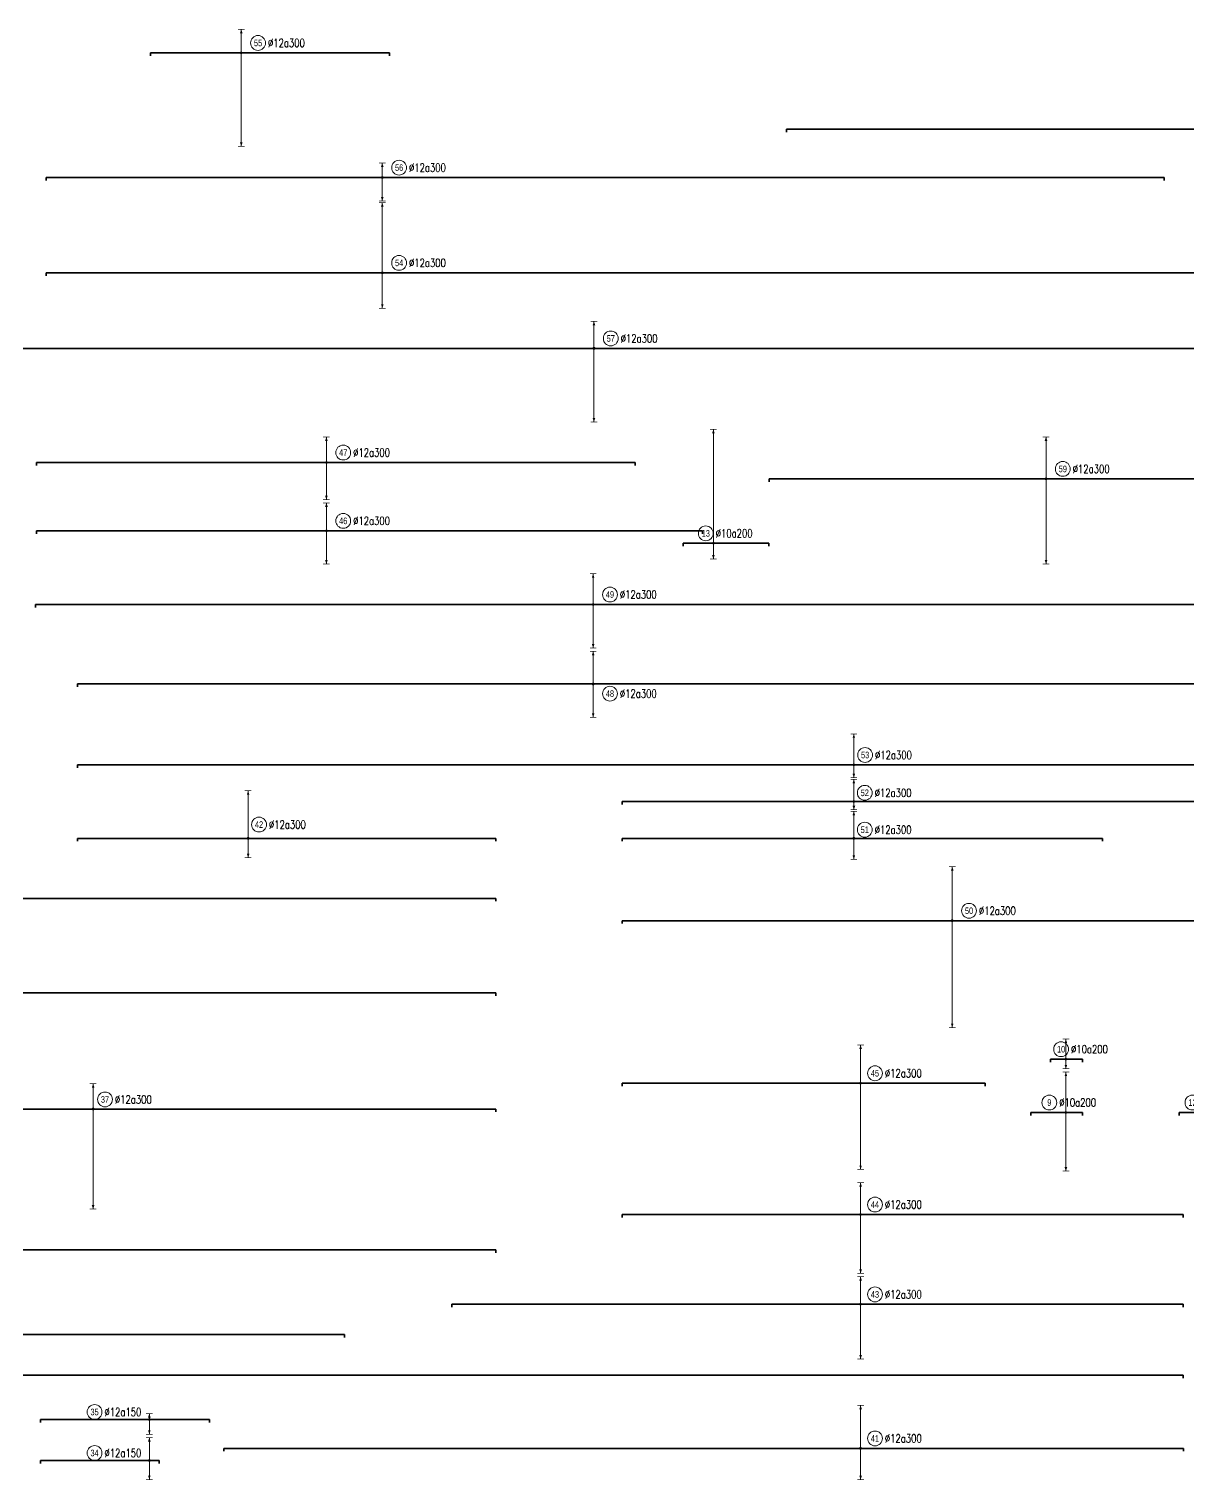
# Model space of a CAD drawing. Header units: millimetres. Extents: x -247377 to 927516, y -864259 to 155594.
# Drawn here: x 89904 to 160122, y 980 to 88920 of the extents above; entities that cross this region are included whole.
import ezdxf
from ezdxf.enums import TextEntityAlignment as Align

# ---------------------------------------------------------------- set-up
doc = ezdxf.new("R2010")
doc.units = ezdxf.units.MM
doc.header["$MEASUREMENT"] = 0
for name, color, linetype, lineweight in [('NDC_S_DIM', 1, 'Continuous', 15), ('NDC_S_REBAR', 4, 'Continuous', 35), ('NDC_S_VN TEXT', 7, 'Continuous', 20)]:
    doc.layers.add(name, color=color, linetype=linetype, lineweight=lineweight)
doc.styles.add('ARIAL', font='arial.ttf', dxfattribs={"width": 0.8})
doc.styles.add('NDC_EN TXT', font='romans.shx', dxfattribs={"width": 0.8})

# ---------------------------------------------------------------- blocks, each defined once
blk = doc.blocks.new('*U11')
h = blk.add_hatch(color=6)
edge = h.paths.add_edge_path()
edge.add_arc((-2.99, 0), 0.3, 0, 360)
at = {"layer": 'NDC_S_DIM', "color": 8}
for q in [(-2.99, 7.12), (-2.99, -28.36)]:
    blk.add_line((-2.99, 0), q, dxfattribs=at)
for points in [[(-3.99, 7.12, 0.2, 0.2, 0), (-1.99, 7.12, 0, 0, 0)], [(-3.99, -28.36, 0.2, 0.2, 0), (-1.99, -28.36, 0, 0, 0)]]:
    blk.add_lwpolyline(points, format="xyseb", dxfattribs=at)
at = {"layer": 'NDC_S_DIM'}
blk.add_circle((2.1, 3), 2.25, dxfattribs=at)
at = {"layer": 'NDC_S_DIM', "color": 6}
blk.add_circle((-2.99, 0), 0.3, dxfattribs=at)
at = {"layer": 'NDC_S_DIM', "color": 8}
for points in [[(-3.39, 5.92), (-2.99, 7.12), (-2.59, 5.92)], [(-3.39, -27.16), (-2.99, -28.36), (-2.59, -27.16)]]:
    blk.add_solid(points, dxfattribs=at)
at = {"layer": 'NDC_S_REBAR'}
for p, q in [((0, 0), (-30.46, 0)), ((-30.46, 0), (-30.46, -0.9)), ((0, 0), (41.89, 0)), ((41.89, 0), (41.89, -0.9)), ((-30.46, -0.9), (-30.46, -0.9)), ((41.89, -0.9), (41.89, -0.9))]:
    blk.add_line(p, q, dxfattribs=at)
at = {"layer": 'NDC_S_VN TEXT', "style": 'ARIAL', "width": 0.8}
blk.add_attdef('KHT', text='', height=2, dxfattribs=at).set_placement((2.1, 3), align=Align.MIDDLE_CENTER)
at = {"layer": 'NDC_S_VN TEXT', "color": 3, "style": 'NDC_EN TXT', "width": 0.75}
blk.add_attdef('DKT', (5.1, 1.75), '', height=2.5, dxfattribs=at)
blk = doc.blocks.new('*U12')
h = blk.add_hatch(color=6)
edge = h.paths.add_edge_path()
edge.add_arc((-2.99, 0), 0.3, 0, 360)
at = {"layer": 'NDC_S_DIM', "color": 8}
for q in [(-2.99, 30.3), (-2.99, -6.2)]:
    blk.add_line((-2.99, 0), q, dxfattribs=at)
for points in [[(-3.99, 30.3, 0.2, 0.2, 0), (-1.99, 30.3, 0, 0, 0)], [(-3.99, -6.2, 0.2, 0.2, 0), (-1.99, -6.2, 0, 0, 0)]]:
    blk.add_lwpolyline(points, format="xyseb", dxfattribs=at)
at = {"layer": 'NDC_S_DIM'}
blk.add_circle((2.1, 3), 2.25, dxfattribs=at)
at = {"layer": 'NDC_S_DIM', "color": 6}
blk.add_circle((-2.99, 0), 0.3, dxfattribs=at)
at = {"layer": 'NDC_S_DIM', "color": 8}
for points in [[(-3.39, 29.1), (-2.99, 30.3), (-2.59, 29.1)], [(-3.39, -5), (-2.99, -6.2), (-2.59, -5)]]:
    blk.add_solid(points, dxfattribs=at)
at = {"layer": 'NDC_S_REBAR'}
for p, q in [((0, 0), (-210.37, 0)), ((-210.37, 0), (-210.37, -0.9)), ((0, 0), (47.29, 0)), ((47.29, 0), (47.29, -0.9)), ((-210.37, -0.9), (-210.37, -0.9)), ((47.29, -0.9), (47.29, -0.9))]:
    blk.add_line(p, q, dxfattribs=at)
at = {"layer": 'NDC_S_VN TEXT', "style": 'ARIAL', "width": 0.8}
blk.add_attdef('KHT', text='', height=2, dxfattribs=at).set_placement((2.1, 3), align=Align.MIDDLE_CENTER)
at = {"layer": 'NDC_S_VN TEXT', "color": 3, "style": 'NDC_EN TXT', "width": 0.75}
blk.add_attdef('DKT', (5.1, 1.75), '', height=2.5, dxfattribs=at)
blk = doc.blocks.new('*U13')
h = blk.add_hatch(color=6)
edge = h.paths.add_edge_path()
edge.add_arc((-2.99, 0), 0.3, 0, 360)
at = {"layer": 'NDC_S_DIM', "color": 8}
for q in [(-2.99, 4.41), (-2.99, -7.09)]:
    blk.add_line((-2.99, 0), q, dxfattribs=at)
for points in [[(-3.99, 4.41, 0.2, 0.2, 0), (-1.99, 4.41, 0, 0, 0)], [(-3.99, -7.09, 0.2, 0.2, 0), (-1.99, -7.09, 0, 0, 0)]]:
    blk.add_lwpolyline(points, format="xyseb", dxfattribs=at)
at = {"layer": 'NDC_S_DIM'}
blk.add_circle((2.1, 3), 2.25, dxfattribs=at)
at = {"layer": 'NDC_S_DIM', "color": 6}
blk.add_circle((-2.99, 0), 0.3, dxfattribs=at)
at = {"layer": 'NDC_S_DIM', "color": 8}
for points in [[(-3.39, 3.21), (-2.99, 4.41), (-2.59, 3.21)], [(-3.39, -5.89), (-2.99, -7.09), (-2.59, -5.89)]]:
    blk.add_solid(points, dxfattribs=at)
at = {"layer": 'NDC_S_REBAR'}
for p, q in [((0, 0), (-104.79, 0)), ((-104.79, 0), (-104.79, -0.9)), ((0, 0), (233.91, 0)), ((233.91, 0), (233.91, -0.9)), ((-104.79, -0.9), (-104.79, -0.9)), ((233.91, -0.9), (233.91, -0.9))]:
    blk.add_line(p, q, dxfattribs=at)
at = {"layer": 'NDC_S_VN TEXT', "style": 'ARIAL', "width": 0.8}
blk.add_attdef('KHT', text='', height=2, dxfattribs=at).set_placement((2.1, 3), align=Align.MIDDLE_CENTER)
at = {"layer": 'NDC_S_VN TEXT', "color": 3, "style": 'NDC_EN TXT', "width": 0.75}
blk.add_attdef('DKT', (5.1, 1.75), '', height=2.5, dxfattribs=at)
blk = doc.blocks.new('*U15')
h = blk.add_hatch(color=6)
edge = h.paths.add_edge_path()
edge.add_arc((-2.99, 0), 0.3, 0, 360)
at = {"layer": 'NDC_S_DIM', "color": 8}
for q in [(-2.99, 21.26), (-2.99, -10.74)]:
    blk.add_line((-2.99, 0), q, dxfattribs=at)
for points in [[(-3.99, 21.26, 0.2, 0.2, 0), (-1.99, 21.26, 0, 0, 0)], [(-3.99, -10.74, 0.2, 0.2, 0), (-1.99, -10.74, 0, 0, 0)]]:
    blk.add_lwpolyline(points, format="xyseb", dxfattribs=at)
at = {"layer": 'NDC_S_DIM'}
blk.add_circle((2.1, 3), 2.25, dxfattribs=at)
at = {"layer": 'NDC_S_DIM', "color": 6}
blk.add_circle((-2.99, 0), 0.3, dxfattribs=at)
at = {"layer": 'NDC_S_DIM', "color": 8}
for points in [[(-3.39, 20.06), (-2.99, 21.26), (-2.59, 20.06)], [(-3.39, -9.54), (-2.99, -10.74), (-2.59, -9.54)]]:
    blk.add_solid(points, dxfattribs=at)
at = {"layer": 'NDC_S_REBAR'}
for p, q in [((0, 0), (-104.79, 0)), ((-104.79, 0), (-104.79, -0.9)), ((0, 0), (420.73, 0)), ((-104.79, -0.9), (-104.79, -0.9))]:
    blk.add_line(p, q, dxfattribs=at)
at = {"layer": 'NDC_S_VN TEXT', "style": 'ARIAL', "width": 0.8}
blk.add_attdef('KHT', text='', height=2, dxfattribs=at).set_placement((2.1, 3), align=Align.MIDDLE_CENTER)
at = {"layer": 'NDC_S_VN TEXT', "color": 3, "style": 'NDC_EN TXT', "width": 0.75}
blk.add_attdef('DKT', (5.1, 1.75), '', height=2.5, dxfattribs=at)
blk = doc.blocks.new('*U16')
h = blk.add_hatch(color=6)
edge = h.paths.add_edge_path()
edge.add_arc((-2.99, 0), 0.3, 0, 360)
at = {"layer": 'NDC_S_DIM', "color": 8}
for q in [(-2.99, 8.18), (-2.99, -22.32)]:
    blk.add_line((-2.99, 0), q, dxfattribs=at)
for points in [[(-3.99, 8.18, 0.2, 0.2, 0), (-1.99, 8.18, 0, 0, 0)], [(-3.99, -22.32, 0.2, 0.2, 0), (-1.99, -22.32, 0, 0, 0)]]:
    blk.add_lwpolyline(points, format="xyseb", dxfattribs=at)
at = {"layer": 'NDC_S_DIM'}
blk.add_circle((2.1, 3), 2.25, dxfattribs=at)
at = {"layer": 'NDC_S_DIM', "color": 6}
blk.add_circle((-2.99, 0), 0.3, dxfattribs=at)
at = {"layer": 'NDC_S_DIM', "color": 8}
for points in [[(-3.39, 6.98), (-2.99, 8.18), (-2.59, 6.98)], [(-3.39, -21.12), (-2.99, -22.32), (-2.59, -21.12)]]:
    blk.add_solid(points, dxfattribs=at)
at = {"layer": 'NDC_S_REBAR'}
for q in [(-191.98, 0), (379.63, 0)]:
    blk.add_line((0, 0), q, dxfattribs=at)
at = {"layer": 'NDC_S_VN TEXT', "style": 'ARIAL', "width": 0.8}
blk.add_attdef('KHT', text='', height=2, dxfattribs=at).set_placement((2.1, 3), align=Align.MIDDLE_CENTER)
at = {"layer": 'NDC_S_VN TEXT', "color": 3, "style": 'NDC_EN TXT', "width": 0.75}
blk.add_attdef('DKT', (5.1, 1.75), '', height=2.5, dxfattribs=at)
blk = doc.blocks.new('*U18')
h = blk.add_hatch(color=6)
edge = h.paths.add_edge_path()
edge.add_arc((-2.99, 0), 0.3, 0, 360)
at = {"layer": 'NDC_S_DIM', "color": 8}
for q in [(-2.99, 9.27), (-2.99, -13.23)]:
    blk.add_line((-2.99, 0), q, dxfattribs=at)
for points in [[(-3.99, 9.27, 0.2, 0.2, 0), (-1.99, 9.27, 0, 0, 0)], [(-3.99, -13.23, 0.2, 0.2, 0), (-1.99, -13.23, 0, 0, 0)]]:
    blk.add_lwpolyline(points, format="xyseb", dxfattribs=at)
at = {"layer": 'NDC_S_DIM'}
blk.add_circle((2.1, 3), 2.25, dxfattribs=at)
at = {"layer": 'NDC_S_DIM', "color": 6}
blk.add_circle((-2.99, 0), 0.3, dxfattribs=at)
at = {"layer": 'NDC_S_DIM', "color": 8}
for points in [[(-3.39, 8.07), (-2.99, 9.27), (-2.59, 8.07)], [(-3.39, -12.03), (-2.99, -13.23), (-2.59, -12.03)]]:
    blk.add_solid(points, dxfattribs=at)
at = {"layer": 'NDC_S_REBAR'}
for p, q in [((0, 0), (-171.91, 0)), ((-171.91, 0), (-171.91, -0.9)), ((0, 0), (420.84, 0)), ((-171.91, -0.9), (-171.91, -0.9))]:
    blk.add_line(p, q, dxfattribs=at)
at = {"layer": 'NDC_S_VN TEXT', "style": 'ARIAL', "width": 0.8}
blk.add_attdef('KHT', text='', height=2, dxfattribs=at).set_placement((2.1, 3), align=Align.MIDDLE_CENTER)
at = {"layer": 'NDC_S_VN TEXT', "color": 3, "style": 'NDC_EN TXT', "width": 0.75}
blk.add_attdef('DKT', (5.1, 1.75), '', height=2.5, dxfattribs=at)
blk = doc.blocks.new('*U19')
h = blk.add_hatch(color=6)
edge = h.paths.add_edge_path()
edge.add_arc((-2.99, 0), 0.3, 0, 360)
at = {"layer": 'NDC_S_DIM', "color": 8}
for q in [(-2.99, 9.9), (-2.99, -10.11)]:
    blk.add_line((-2.99, 0), q, dxfattribs=at)
for points in [[(-3.99, 9.9, 0.2, 0.2, 0), (-1.99, 9.9, 0, 0, 0)], [(-3.99, -10.11, 0.2, 0.2, 0), (-1.99, -10.11, 0, 0, 0)]]:
    blk.add_lwpolyline(points, format="xyseb", dxfattribs=at)
at = {"layer": 'NDC_S_DIM', "color": 6}
blk.add_circle((-2.99, 0), 0.3, dxfattribs=at)
at = {"layer": 'NDC_S_DIM'}
blk.add_circle((2.1, -2.92), 2.25, dxfattribs=at)
at = {"layer": 'NDC_S_DIM', "color": 8}
for points in [[(-3.39, 8.7), (-2.99, 9.9), (-2.59, 8.7)], [(-3.39, -8.91), (-2.99, -10.11), (-2.59, -8.91)]]:
    blk.add_solid(points, dxfattribs=at)
at = {"layer": 'NDC_S_REBAR'}
for p, q in [((0, 0), (-159.16, 0)), ((-159.16, 0), (-159.16, -0.9)), ((0, 0), (420.84, 0)), ((-159.16, -0.9), (-159.16, -0.9))]:
    blk.add_line(p, q, dxfattribs=at)
at = {"layer": 'NDC_S_VN TEXT', "style": 'ARIAL', "width": 0.8}
blk.add_attdef('KHT', text='', height=2, dxfattribs=at).set_placement((2.1, -2.92), align=Align.MIDDLE_CENTER)
at = {"layer": 'NDC_S_VN TEXT', "color": 3, "style": 'NDC_EN TXT', "width": 0.75}
blk.add_attdef('DKT', (5.1, -4.17), '', height=2.5, dxfattribs=at)
blk = doc.blocks.new('*U20')
h = blk.add_hatch(color=6)
edge = h.paths.add_edge_path()
edge.add_arc((-9, 0), 0.3, 0, 360)
at = {"layer": 'NDC_S_DIM', "color": 8}
for q in [(-9, 9.4), (-9, -3.85)]:
    blk.add_line((-9, 0), q, dxfattribs=at)
for points in [[(-10, 9.4, 0.2, 0.2, 0), (-8, 9.4, 0, 0, 0)], [(-10, -3.85, 0.2, 0.2, 0), (-8, -3.85, 0, 0, 0)]]:
    blk.add_lwpolyline(points, format="xyseb", dxfattribs=at)
at = {"layer": 'NDC_S_DIM'}
blk.add_circle((-5.58, 3), 2.25, dxfattribs=at)
at = {"layer": 'NDC_S_DIM', "color": 6}
blk.add_circle((-9, 0), 0.3, dxfattribs=at)
at = {"layer": 'NDC_S_DIM', "color": 8}
for points in [[(-9.4, 8.2), (-9, 9.4), (-8.6, 8.2)], [(-9.4, -2.65), (-9, -3.85), (-8.6, -2.65)]]:
    blk.add_solid(points, dxfattribs=at)
at = {"layer": 'NDC_S_REBAR'}
for p, q in [((0, 0), (-244.14, 0)), ((-244.14, 0), (-244.14, -0.9)), ((0, 0), (201.56, 0)), ((-244.14, -0.9), (-244.14, -0.9))]:
    blk.add_line(p, q, dxfattribs=at)
at = {"layer": 'NDC_S_VN TEXT', "style": 'ARIAL', "width": 0.8}
blk.add_attdef('KHT', text='', height=2, dxfattribs=at).set_placement((-5.58, 3), align=Align.MIDDLE_CENTER)
at = {"layer": 'NDC_S_VN TEXT', "color": 3, "style": 'NDC_EN TXT', "width": 0.75}
blk.add_attdef('DKT', (-2.58, 1.75), '', height=2.5, dxfattribs=at)
blk = doc.blocks.new('*U21')
h = blk.add_hatch(color=6)
edge = h.paths.add_edge_path()
edge.add_arc((-8.99, 0), 0.3, 0, 360)
at = {"layer": 'NDC_S_DIM', "color": 8}
for q in [(-8.99, 8.16), (-8.99, -6.34)]:
    blk.add_line((-8.99, 0), q, dxfattribs=at)
for points in [[(-9.99, 8.16, 0.2, 0.2, 0), (-7.99, 8.16, 0, 0, 0)], [(-9.99, -6.34, 0.2, 0.2, 0), (-7.99, -6.34, 0, 0, 0)]]:
    blk.add_lwpolyline(points, format="xyseb", dxfattribs=at)
at = {"layer": 'NDC_S_DIM'}
blk.add_circle((-5.68, 2.61), 2.25, dxfattribs=at)
at = {"layer": 'NDC_S_DIM', "color": 6}
blk.add_circle((-8.99, 0), 0.3, dxfattribs=at)
at = {"layer": 'NDC_S_DIM', "color": 8}
for points in [[(-9.39, 6.96), (-8.99, 8.16), (-8.59, 6.96)], [(-9.39, -5.14), (-8.99, -6.34), (-8.59, -5.14)]]:
    blk.add_solid(points, dxfattribs=at)
at = {"layer": 'NDC_S_REBAR'}
for p, q in [((0, 0), (-79.14, 0)), ((-79.14, 0), (-79.14, -0.9)), ((0, 0), (66.31, 0)), ((66.31, 0), (66.31, -0.9)), ((-79.14, -0.9), (-79.14, -0.9)), ((66.31, -0.9), (66.31, -0.9))]:
    blk.add_line(p, q, dxfattribs=at)
at = {"layer": 'NDC_S_VN TEXT', "style": 'ARIAL', "width": 0.8}
blk.add_attdef('KHT', text='', height=2, dxfattribs=at).set_placement((-5.68, 2.61), align=Align.MIDDLE_CENTER)
at = {"layer": 'NDC_S_VN TEXT', "color": 3, "style": 'NDC_EN TXT', "width": 0.75}
blk.add_attdef('DKT', (-2.68, 1.36), '', height=2.5, dxfattribs=at)
blk = doc.blocks.new('*U27')
at = {"layer": 'NDC_S_REBAR'}
for p, q in [((0, 0), (202.46, 0)), ((202.46, 0), (202.46, -0.9)), ((202.46, -0.9), (202.46, -0.9))]:
    blk.add_line(p, q, dxfattribs=at)
at = {"layer": 'NDC_S_VN TEXT', "style": 'ARIAL', "width": 0.8}
blk.add_attdef('KHT', text='', height=2, dxfattribs=at).set_placement((2.1, 3), align=Align.MIDDLE_CENTER)
at = {"layer": 'NDC_S_VN TEXT', "color": 3, "style": 'NDC_EN TXT', "width": 0.75}
blk.add_attdef('DKT', (5.1, 1.75), '', height=2.5, dxfattribs=at)
blk = doc.blocks.new('*U28')
h = blk.add_hatch(color=6)
edge = h.paths.add_edge_path()
edge.add_arc((-2.99, 0), 0.3, 0, 360)
at = {"layer": 'NDC_S_DIM', "color": 8}
for q in [(-2.99, 16.36), (-2.99, -32.39)]:
    blk.add_line((-2.99, 0), q, dxfattribs=at)
for points in [[(-3.99, 16.36, 0.2, 0.2, 0), (-1.99, 16.36, 0, 0, 0)], [(-3.99, -32.39, 0.2, 0.2, 0), (-1.99, -32.39, 0, 0, 0)]]:
    blk.add_lwpolyline(points, format="xyseb", dxfattribs=at)
at = {"layer": 'NDC_S_DIM'}
blk.add_circle((2.1, 3), 2.25, dxfattribs=at)
at = {"layer": 'NDC_S_DIM', "color": 6}
blk.add_circle((-2.99, 0), 0.3, dxfattribs=at)
at = {"layer": 'NDC_S_DIM', "color": 8}
for points in [[(-3.39, 15.16), (-2.99, 16.36), (-2.59, 15.16)], [(-3.39, -31.19), (-2.99, -32.39), (-2.59, -31.19)]]:
    blk.add_solid(points, dxfattribs=at)
at = {"layer": 'NDC_S_REBAR'}
for p, q in [((0, 0), (-102.94, 0)), ((-102.94, 0), (-102.94, -0.9)), ((0, 0), (198.51, 0)), ((198.51, 0), (198.51, -0.9)), ((-102.94, -0.9), (-102.94, -0.9)), ((198.51, -0.9), (198.51, -0.9))]:
    blk.add_line(p, q, dxfattribs=at)
at = {"layer": 'NDC_S_VN TEXT', "style": 'ARIAL', "width": 0.8}
blk.add_attdef('KHT', text='', height=2, dxfattribs=at).set_placement((2.1, 3), align=Align.MIDDLE_CENTER)
at = {"layer": 'NDC_S_VN TEXT', "color": 3, "style": 'NDC_EN TXT', "width": 0.75}
blk.add_attdef('DKT', (5.1, 1.75), '', height=2.5, dxfattribs=at)
blk = doc.blocks.new('*U29')
at = {"layer": 'NDC_S_REBAR'}
for p, q in [((0, 0), (289.65, 0)), ((289.65, 0), (289.65, -0.9)), ((289.65, -0.9), (289.65, -0.9))]:
    blk.add_line(p, q, dxfattribs=at)
at = {"layer": 'NDC_S_VN TEXT', "style": 'ARIAL', "width": 0.8}
blk.add_attdef('KHT', text='', height=2, dxfattribs=at).set_placement((-17.9, 3), align=Align.MIDDLE_CENTER)
at = {"layer": 'NDC_S_VN TEXT', "color": 3, "style": 'NDC_EN TXT', "width": 0.75}
blk.add_attdef('DKT', (-14.9, 1.75), '', height=2.5, dxfattribs=at)
blk = doc.blocks.new('*U32')
at = {"layer": 'NDC_S_REBAR'}
for p, q in [((0, 0), (470.92, 0)), ((470.92, 0), (470.92, -0.9)), ((470.92, -0.9), (470.92, -0.9))]:
    blk.add_line(p, q, dxfattribs=at)
at = {"layer": 'NDC_S_VN TEXT', "style": 'ARIAL', "width": 0.8}
blk.add_attdef('KHT', text='', height=2, dxfattribs=at).set_placement((2.1, 3), align=Align.MIDDLE_CENTER)
at = {"layer": 'NDC_S_VN TEXT', "color": 3, "style": 'NDC_EN TXT', "width": 0.75}
blk.add_attdef('DKT', (5.1, 1.75), '', height=2.5, dxfattribs=at)
blk = doc.blocks.new('*U35')
h = blk.add_hatch(color=6)
edge = h.paths.add_edge_path()
edge.add_arc((0, 0), 0.3, 0, 360)
at = {"layer": 'NDC_S_DIM', "color": 8}
for q in [(0, 11.59), (0, -26.16)]:
    blk.add_line((0, 0), q, dxfattribs=at)
for points in [[(-1, 11.59, 0.2, 0.2, 0), (1, 11.59, 0, 0, 0)], [(-1, -26.16, 0.2, 0.2, 0), (1, -26.16, 0, 0, 0)]]:
    blk.add_lwpolyline(points, format="xyseb", dxfattribs=at)
at = {"layer": 'NDC_S_DIM'}
blk.add_circle((4.35, 3), 2.25, dxfattribs=at)
at = {"layer": 'NDC_S_DIM', "color": 6}
blk.add_circle((0, 0), 0.3, dxfattribs=at)
at = {"layer": 'NDC_S_DIM', "color": 8}
for points in [[(-0.4, 10.39), (0, 11.59), (0.4, 10.39)], [(-0.4, -24.96), (0, -26.16), (0.4, -24.96)]]:
    blk.add_solid(points, dxfattribs=at)
at = {"layer": 'NDC_S_REBAR'}
for p, q in [((0, 0), (-72.19, 0)), ((-72.19, 0), (-72.19, -0.9)), ((0, 0), (37.76, 0)), ((37.76, 0), (37.76, -0.9)), ((-72.19, -0.9), (-72.19, -0.9)), ((37.76, -0.9), (37.76, -0.9))]:
    blk.add_line(p, q, dxfattribs=at)
at = {"layer": 'NDC_S_VN TEXT', "style": 'ARIAL', "width": 0.8}
blk.add_attdef('KHT', text='', height=2, dxfattribs=at).set_placement((4.35, 3), align=Align.MIDDLE_CENTER)
at = {"layer": 'NDC_S_VN TEXT', "color": 3, "style": 'NDC_EN TXT', "width": 0.75}
blk.add_attdef('DKT', (7.35, 1.75), '', height=2.5, dxfattribs=at)
blk = doc.blocks.new('*U36')
h = blk.add_hatch(color=6)
edge = h.paths.add_edge_path()
edge.add_arc((0, 0), 0.3, 0, 360)
at = {"layer": 'NDC_S_DIM', "color": 8}
for q in [(0, 13.01), (0, -9.49)]:
    blk.add_line((0, 0), q, dxfattribs=at)
for points in [[(-1, 13.01, 0.2, 0.2, 0), (1, 13.01, 0, 0, 0)], [(-1, -9.49, 0.2, 0.2, 0), (1, -9.49, 0, 0, 0)]]:
    blk.add_lwpolyline(points, format="xyseb", dxfattribs=at)
at = {"layer": 'NDC_S_DIM'}
blk.add_circle((4.35, 3), 2.25, dxfattribs=at)
at = {"layer": 'NDC_S_DIM', "color": 6}
blk.add_circle((0, 0), 0.3, dxfattribs=at)
at = {"layer": 'NDC_S_DIM', "color": 8}
for points in [[(-0.4, 11.81), (0, 13.01), (0.4, 11.81)], [(-0.4, -8.29), (0, -9.49), (0.4, -8.29)]]:
    blk.add_solid(points, dxfattribs=at)
at = {"layer": 'NDC_S_REBAR'}
for p, q in [((0, 0), (-192.95, 0)), ((-192.95, 0), (-192.95, -0.9)), ((0, 0), (97.79, 0)), ((97.79, 0), (97.79, -0.9)), ((-192.95, -0.9), (-192.95, -0.9)), ((97.79, -0.9), (97.79, -0.9))]:
    blk.add_line(p, q, dxfattribs=at)
at = {"layer": 'NDC_S_VN TEXT', "style": 'ARIAL', "width": 0.8}
blk.add_attdef('KHT', text='', height=2, dxfattribs=at).set_placement((4.35, 3), align=Align.MIDDLE_CENTER)
at = {"layer": 'NDC_S_VN TEXT', "color": 3, "style": 'NDC_EN TXT', "width": 0.75}
blk.add_attdef('DKT', (7.35, 1.75), '', height=2.5, dxfattribs=at)
blk = doc.blocks.new('*U37')
h = blk.add_hatch(color=6)
edge = h.paths.add_edge_path()
edge.add_arc((0, 0), 0.3, 0, 360)
at = {"layer": 'NDC_S_DIM', "color": 8}
for q in [(0, 9.63), (0, -17.87)]:
    blk.add_line((0, 0), q, dxfattribs=at)
for points in [[(-1, 9.63, 0.2, 0.2, 0), (1, 9.63, 0, 0, 0)], [(-1, -17.87, 0.2, 0.2, 0), (1, -17.87, 0, 0, 0)]]:
    blk.add_lwpolyline(points, format="xyseb", dxfattribs=at)
at = {"layer": 'NDC_S_DIM'}
blk.add_circle((4.35, 3), 2.25, dxfattribs=at)
at = {"layer": 'NDC_S_DIM', "color": 6}
blk.add_circle((0, 0), 0.3, dxfattribs=at)
at = {"layer": 'NDC_S_DIM', "color": 8}
for points in [[(-0.4, 8.43), (0, 9.63), (0.4, 8.43)], [(-0.4, -16.67), (0, -17.87), (0.4, -16.67)]]:
    blk.add_solid(points, dxfattribs=at)
at = {"layer": 'NDC_S_REBAR'}
for p, q in [((0, 0), (-72.19, 0)), ((-72.19, 0), (-72.19, -0.9)), ((0, 0), (97.76, 0)), ((97.76, 0), (97.76, -0.9)), ((-72.19, -0.9), (-72.19, -0.9)), ((97.76, -0.9), (97.76, -0.9))]:
    blk.add_line(p, q, dxfattribs=at)
at = {"layer": 'NDC_S_VN TEXT', "style": 'ARIAL', "width": 0.8}
blk.add_attdef('KHT', text='', height=2, dxfattribs=at).set_placement((4.35, 3), align=Align.MIDDLE_CENTER)
at = {"layer": 'NDC_S_VN TEXT', "color": 3, "style": 'NDC_EN TXT', "width": 0.75}
blk.add_attdef('DKT', (7.35, 1.75), '', height=2.5, dxfattribs=at)
blk = doc.blocks.new('*U50')
h = blk.add_hatch(color=6)
edge = h.paths.add_edge_path()
edge.add_arc((-8.49, 0), 0.3, 0, 360)
at = {"layer": 'NDC_S_DIM', "color": 8}
for q in [(-8.49, 7.68), (-8.49, -30.32)]:
    blk.add_line((-8.49, 0), q, dxfattribs=at)
for points in [[(-9.49, 7.68, 0.2, 0.2, 0), (-7.49, 7.68, 0, 0, 0)], [(-9.49, -30.32, 0.2, 0.2, 0), (-7.49, -30.32, 0, 0, 0)]]:
    blk.add_lwpolyline(points, format="xyseb", dxfattribs=at)
at = {"layer": 'NDC_S_DIM'}
blk.add_circle((-4.89, 2.89), 2.25, dxfattribs=at)
at = {"layer": 'NDC_S_DIM', "color": 6}
blk.add_circle((-8.49, 0), 0.3, dxfattribs=at)
at = {"layer": 'NDC_S_DIM', "color": 8}
for points in [[(-8.89, 6.48), (-8.49, 7.68), (-8.09, 6.48)], [(-8.89, -29.12), (-8.49, -30.32), (-8.09, -29.12)]]:
    blk.add_solid(points, dxfattribs=at)
at = {"layer": 'NDC_S_REBAR'}
for p, q in [((0, 0), (-36.18, 0)), ((-36.18, 0), (-36.18, -0.9)), ((0, 0), (113.52, 0)), ((113.52, 0), (113.52, -0.9)), ((-36.18, -0.9), (-36.18, -0.9)), ((113.52, -0.9), (113.52, -0.9))]:
    blk.add_line(p, q, dxfattribs=at)
at = {"layer": 'NDC_S_VN TEXT', "style": 'ARIAL', "width": 0.8}
blk.add_attdef('KHT', text='', height=2, dxfattribs=at).set_placement((-4.89, 2.89), align=Align.MIDDLE_CENTER)
at = {"layer": 'NDC_S_VN TEXT', "color": 3, "style": 'NDC_EN TXT', "width": 0.75}
blk.add_attdef('DKT', (-1.89, 1.64), '', height=2.5, dxfattribs=at)
blk = doc.blocks.new('*U67')
h = blk.add_hatch(color=6)
edge = h.paths.add_edge_path()
edge.add_arc((-2.99, 0), 0.3, 0, 360)
at = {"layer": 'NDC_S_DIM', "color": 8}
for q in [(-2.99, 22.22), (-2.99, -17.78)]:
    blk.add_line((-2.99, 0), q, dxfattribs=at)
for points in [[(-3.99, 22.22, 0.2, 0.2, 0), (-1.99, 22.22, 0, 0, 0)], [(-3.99, -17.78, 0.2, 0.2, 0), (-1.99, -17.78, 0, 0, 0)]]:
    blk.add_lwpolyline(points, format="xyseb", dxfattribs=at)
at = {"layer": 'NDC_S_DIM'}
blk.add_circle((-9.64, 3), 2.25, dxfattribs=at)
at = {"layer": 'NDC_S_DIM', "color": 6}
blk.add_circle((-2.99, 0), 0.3, dxfattribs=at)
at = {"layer": 'NDC_S_DIM', "color": 8}
for points in [[(-3.39, 21.02), (-2.99, 22.22), (-2.59, 21.02)], [(-3.39, -16.58), (-2.99, -17.78), (-2.59, -16.58)]]:
    blk.add_solid(points, dxfattribs=at)
at = {"layer": 'NDC_S_REBAR'}
for p, q in [((0, 0), (-13.63, 0)), ((-13.63, 0), (-13.63, -0.9)), ((0, 0), (5.08, 0)), ((5.08, 0), (5.08, -0.9)), ((-13.63, -0.9), (-13.63, -0.9)), ((5.08, -0.9), (5.08, -0.9))]:
    blk.add_line(p, q, dxfattribs=at)
at = {"layer": 'NDC_S_VN TEXT', "style": 'ARIAL', "width": 0.8}
blk.add_attdef('KHT', text='', height=2, dxfattribs=at).set_placement((-9.64, 3), align=Align.MIDDLE_CENTER)
at = {"layer": 'NDC_S_VN TEXT', "color": 3, "style": 'NDC_EN TXT', "width": 0.75}
blk.add_attdef('DKT', (-6.64, 1.75), '', height=2.5, dxfattribs=at)
blk = doc.blocks.new('*U74')
h = blk.add_hatch(color=6)
edge = h.paths.add_edge_path()
edge.add_arc((-8.99, 0), 0.3, 0, 360)
at = {"layer": 'NDC_S_DIM', "color": 8}
for q in [(-8.99, 14.41), (-8.99, -5.84)]:
    blk.add_line((-8.99, 0), q, dxfattribs=at)
for points in [[(-9.99, 14.41, 0.2, 0.2, 0), (-7.99, 14.41, 0, 0, 0)], [(-9.99, -5.84, 0.2, 0.2, 0), (-7.99, -5.84, 0, 0, 0)]]:
    blk.add_lwpolyline(points, format="xyseb", dxfattribs=at)
at = {"layer": 'NDC_S_DIM'}
blk.add_circle((-5.68, 4.18), 2.25, dxfattribs=at)
at = {"layer": 'NDC_S_DIM', "color": 6}
blk.add_circle((-8.99, 0), 0.3, dxfattribs=at)
at = {"layer": 'NDC_S_DIM', "color": 8}
for points in [[(-9.39, 13.21), (-8.99, 14.41), (-8.59, 13.21)], [(-9.39, -4.64), (-8.99, -5.84), (-8.59, -4.64)]]:
    blk.add_solid(points, dxfattribs=at)
at = {"layer": 'NDC_S_REBAR'}
for p, q in [((0, 0), (-60.64, 0)), ((-60.64, 0), (-60.64, -0.9)), ((0, 0), (66.06, 0)), ((66.06, 0), (66.06, -0.9)), ((-60.64, -0.9), (-60.64, -0.9)), ((66.06, -0.9), (66.06, -0.9))]:
    blk.add_line(p, q, dxfattribs=at)
at = {"layer": 'NDC_S_VN TEXT', "style": 'ARIAL', "width": 0.8}
blk.add_attdef('KHT', text='', height=2, dxfattribs=at).set_placement((-5.68, 4.18), align=Align.MIDDLE_CENTER)
at = {"layer": 'NDC_S_VN TEXT', "color": 3, "style": 'NDC_EN TXT', "width": 0.75}
blk.add_attdef('DKT', (-2.68, 2.93), '', height=2.5, dxfattribs=at)
blk = doc.blocks.new('*U112')
h = blk.add_hatch(color=6)
edge = h.paths.add_edge_path()
edge.add_arc((-2.99, 0), 0.3, 0, 360)
at = {"layer": 'NDC_S_DIM', "color": 8}
for q in [(-2.99, 7.74), (-2.99, -11.25)]:
    blk.add_line((-2.99, 0), q, dxfattribs=at)
for points in [[(-3.99, 7.74, 0.2, 0.2, 0), (-1.99, 7.74, 0, 0, 0)], [(-3.99, -11.25, 0.2, 0.2, 0), (-1.99, -11.25, 0, 0, 0)]]:
    blk.add_lwpolyline(points, format="xyseb", dxfattribs=at)
at = {"layer": 'NDC_S_DIM'}
blk.add_circle((2.1, 3), 2.25, dxfattribs=at)
at = {"layer": 'NDC_S_DIM', "color": 6}
blk.add_circle((-2.99, 0), 0.3, dxfattribs=at)
at = {"layer": 'NDC_S_DIM', "color": 8}
for points in [[(-3.39, 6.54), (-2.99, 7.74), (-2.59, 6.54)], [(-3.39, -10.05), (-2.99, -11.25), (-2.59, -10.05)]]:
    blk.add_solid(points, dxfattribs=at)
at = {"layer": 'NDC_S_REBAR'}
for p, q in [((0, 0), (-90.85, 0)), ((-90.85, 0), (-90.85, -0.9)), ((0, 0), (90.5, 0)), ((90.5, 0), (90.5, -0.9)), ((-90.85, -0.9), (-90.85, -0.9)), ((90.5, -0.9), (90.5, -0.9))]:
    blk.add_line(p, q, dxfattribs=at)
at = {"layer": 'NDC_S_VN TEXT', "style": 'ARIAL', "width": 0.8}
blk.add_attdef('KHT', text='', height=2, dxfattribs=at).set_placement((2.1, 3), align=Align.MIDDLE_CENTER)
at = {"layer": 'NDC_S_VN TEXT', "color": 3, "style": 'NDC_EN TXT', "width": 0.75}
blk.add_attdef('DKT', (5.1, 1.75), '', height=2.5, dxfattribs=at)
blk = doc.blocks.new('*U113')
h = blk.add_hatch(color=6)
edge = h.paths.add_edge_path()
edge.add_arc((-2.99, 0), 0.3, 0, 360)
at = {"layer": 'NDC_S_DIM', "color": 8}
for q in [(-2.99, 12.7), (-2.99, -25.8)]:
    blk.add_line((-2.99, 0), q, dxfattribs=at)
for points in [[(-3.99, 12.7, 0.2, 0.2, 0), (-1.99, 12.7, 0, 0, 0)], [(-3.99, -25.8, 0.2, 0.2, 0), (-1.99, -25.8, 0, 0, 0)]]:
    blk.add_lwpolyline(points, format="xyseb", dxfattribs=at)
at = {"layer": 'NDC_S_DIM'}
blk.add_circle((2.1, 3), 2.25, dxfattribs=at)
at = {"layer": 'NDC_S_DIM', "color": 6}
blk.add_circle((-2.99, 0), 0.3, dxfattribs=at)
at = {"layer": 'NDC_S_DIM', "color": 8}
for points in [[(-3.39, 11.5), (-2.99, 12.7), (-2.59, 11.5)], [(-3.39, -24.6), (-2.99, -25.8), (-2.59, -24.6)]]:
    blk.add_solid(points, dxfattribs=at)
at = {"layer": 'NDC_S_REBAR'}
for p, q in [((0, 0), (-86.9, 0)), ((-86.9, 0), (-86.9, -0.9)), ((0, 0), (327.35, 0)), ((-86.9, -0.9), (-86.9, -0.9))]:
    blk.add_line(p, q, dxfattribs=at)
at = {"layer": 'NDC_S_VN TEXT', "style": 'ARIAL', "width": 0.8}
blk.add_attdef('KHT', text='', height=2, dxfattribs=at).set_placement((2.1, 3), align=Align.MIDDLE_CENTER)
at = {"layer": 'NDC_S_VN TEXT', "color": 3, "style": 'NDC_EN TXT', "width": 0.75}
blk.add_attdef('DKT', (5.1, 1.75), '', height=2.5, dxfattribs=at)
blk = doc.blocks.new('*U158')
h = blk.add_hatch(color=6)
edge = h.paths.add_edge_path()
edge.add_arc((-2.99, 0), 0.3, 0, 360)
at = {"layer": 'NDC_S_DIM', "color": 8}
for q in [(-2.99, 12.22), (-2.99, -17.78)]:
    blk.add_line((-2.99, 0), q, dxfattribs=at)
for points in [[(-3.99, 12.22, 0.2, 0.2, 0), (-1.99, 12.22, 0, 0, 0)], [(-3.99, -17.78, 0.2, 0.2, 0), (-1.99, -17.78, 0, 0, 0)]]:
    blk.add_lwpolyline(points, format="xyseb", dxfattribs=at)
at = {"layer": 'NDC_S_DIM'}
blk.add_circle((-8.01, 3), 2.25, dxfattribs=at)
at = {"layer": 'NDC_S_DIM', "color": 6}
blk.add_circle((-2.99, 0), 0.3, dxfattribs=at)
at = {"layer": 'NDC_S_DIM', "color": 8}
for points in [[(-3.39, 11.02), (-2.99, 12.22), (-2.59, 11.02)], [(-3.39, -16.58), (-2.99, -17.78), (-2.59, -16.58)]]:
    blk.add_solid(points, dxfattribs=at)
at = {"layer": 'NDC_S_REBAR'}
for p, q in [((0, 0), (-13.62, 0)), ((-13.62, 0), (-13.62, -0.9)), ((0, 0), (2.08, 0)), ((2.08, 0), (2.08, -0.9)), ((-13.62, -0.9), (-13.62, -0.9)), ((2.08, -0.9), (2.08, -0.9))]:
    blk.add_line(p, q, dxfattribs=at)
at = {"layer": 'NDC_S_VN TEXT', "style": 'ARIAL', "width": 0.8}
blk.add_attdef('KHT', text='', height=2, dxfattribs=at).set_placement((-8.01, 3), align=Align.MIDDLE_CENTER)
at = {"layer": 'NDC_S_VN TEXT', "color": 3, "style": 'NDC_EN TXT', "width": 0.75}
blk.add_attdef('DKT', (-5.01, 1.75), '', height=2.5, dxfattribs=at)
blk = doc.blocks.new('*U450')
h = blk.add_hatch(color=6)
edge = h.paths.add_edge_path()
edge.add_arc((0.3, 0), 0.3, 0, 360)
at = {"layer": 'NDC_S_DIM', "color": 8}
for q in [(0.3, 34.48), (0.3, -4.77)]:
    blk.add_line((0.3, 0), q, dxfattribs=at)
for points in [[(-0.7, 34.48, 0.2, 0.2, 0), (1.3, 34.48, 0, 0, 0)], [(-0.7, -4.77, 0.2, 0.2, 0), (1.3, -4.77, 0, 0, 0)]]:
    blk.add_lwpolyline(points, format="xyseb", dxfattribs=at)
at = {"layer": 'NDC_S_DIM'}
blk.add_circle((-2, 3), 2.25, dxfattribs=at)
at = {"layer": 'NDC_S_DIM', "color": 6}
blk.add_circle((0.3, 0), 0.3, dxfattribs=at)
at = {"layer": 'NDC_S_DIM', "color": 8}
for points in [[(-0.1, 33.28), (0.3, 34.48), (0.7, 33.28)], [(-0.1, -3.57), (0.3, -4.77), (0.7, -3.57)]]:
    blk.add_solid(points, dxfattribs=at)
at = {"layer": 'NDC_S_REBAR'}
for p, q in [((0, 0), (-8.86, 0)), ((-8.86, 0), (-8.86, -0.9)), ((0, 0), (17.05, 0)), ((17.05, 0), (17.05, -0.9)), ((-8.86, -0.9), (-8.86, -0.9)), ((17.05, -0.9), (17.05, -0.9))]:
    blk.add_line(p, q, dxfattribs=at)
at = {"layer": 'NDC_S_VN TEXT', "style": 'ARIAL', "width": 0.8}
blk.add_attdef('KHT', text='', height=2, dxfattribs=at).set_placement((-2, 3), align=Align.MIDDLE_CENTER)
at = {"layer": 'NDC_S_VN TEXT', "color": 3, "style": 'NDC_EN TXT', "width": 0.75}
blk.add_attdef('DKT', (1, 1.75), '', height=2.5, dxfattribs=at)
blk = doc.blocks.new('*U726')
h = blk.add_hatch(color=6)
edge = h.paths.add_edge_path()
edge.add_arc((-2.99, 0), 0.3, 0, 360)
at = {"layer": 'NDC_S_DIM', "color": 8}
for q in [(-2.99, 8.44), (-2.99, -10.06)]:
    blk.add_line((-2.99, 0), q, dxfattribs=at)
for points in [[(-3.99, 8.44, 0.2, 0.2, 0), (-1.99, 8.44, 0, 0, 0)], [(-3.99, -10.06, 0.2, 0.2, 0), (-1.99, -10.06, 0, 0, 0)]]:
    blk.add_lwpolyline(points, format="xyseb", dxfattribs=at)
at = {"layer": 'NDC_S_DIM'}
blk.add_circle((2.1, 3), 2.25, dxfattribs=at)
at = {"layer": 'NDC_S_DIM', "color": 6}
blk.add_circle((-2.99, 0), 0.3, dxfattribs=at)
at = {"layer": 'NDC_S_DIM', "color": 8}
for points in [[(-3.39, 7.24), (-2.99, 8.44), (-2.59, 7.24)], [(-3.39, -8.86), (-2.99, -10.06), (-2.59, -8.86)]]:
    blk.add_solid(points, dxfattribs=at)
at = {"layer": 'NDC_S_REBAR'}
for p, q in [((0, 0), (-90.85, 0)), ((-90.85, 0), (-90.85, -0.9)), ((0, 0), (110.9, 0)), ((110.9, 0), (110.9, -0.9)), ((-90.85, -0.9), (-90.85, -0.9)), ((110.9, -0.9), (110.9, -0.9))]:
    blk.add_line(p, q, dxfattribs=at)
at = {"layer": 'NDC_S_VN TEXT', "style": 'ARIAL', "width": 0.8}
blk.add_attdef('KHT', text='', height=2, dxfattribs=at).set_placement((2.1, 3), align=Align.MIDDLE_CENTER)
at = {"layer": 'NDC_S_VN TEXT', "color": 3, "style": 'NDC_EN TXT', "width": 0.75}
blk.add_attdef('DKT', (5.1, 1.75), '', height=2.5, dxfattribs=at)
blk = doc.blocks.new('*U729')
at = {"layer": 'NDC_S_REBAR'}
for p, q in [((0, 0), (425.07, 0)), ((425.07, 0), (425.07, -0.9)), ((425.07, -0.9), (425.07, -0.9))]:
    blk.add_line(p, q, dxfattribs=at)
at = {"layer": 'NDC_S_VN TEXT', "style": 'ARIAL', "width": 0.8}
blk.add_attdef('KHT', text='', height=2, dxfattribs=at).set_placement((2.1, 3), align=Align.MIDDLE_CENTER)
at = {"layer": 'NDC_S_VN TEXT', "color": 3, "style": 'NDC_EN TXT', "width": 0.75}
blk.add_attdef('DKT', (5.1, 1.75), '', height=2.5, dxfattribs=at)
blk = doc.blocks.new('*U730')
at = {"layer": 'NDC_S_REBAR'}
for p, q in [((0, 0), (679.17, 0)), ((679.17, 0), (679.17, -0.9)), ((679.17, -0.9), (679.17, -0.9))]:
    blk.add_line(p, q, dxfattribs=at)
at = {"layer": 'NDC_S_VN TEXT', "style": 'ARIAL', "width": 0.8}
blk.add_attdef('KHT', text='', height=2, dxfattribs=at).set_placement((2.1, 3), align=Align.MIDDLE_CENTER)
at = {"layer": 'NDC_S_VN TEXT', "color": 3, "style": 'NDC_EN TXT', "width": 0.75}
blk.add_attdef('DKT', (5.1, 1.75), '', height=2.5, dxfattribs=at)
blk = doc.blocks.new('*U731')
h = blk.add_hatch(color=6)
edge = h.paths.add_edge_path()
edge.add_arc((4.54, 0), 0.3, 0, 360)
at = {"layer": 'NDC_S_DIM', "color": 8}
for q in [(4.54, 1.81), (4.54, -4.44)]:
    blk.add_line((4.54, 0), q, dxfattribs=at)
for points in [[(3.54, 1.81, 0.2, 0.2, 0), (5.54, 1.81, 0, 0, 0)], [(3.54, -4.44, 0.2, 0.2, 0), (5.54, -4.44, 0, 0, 0)]]:
    blk.add_lwpolyline(points, format="xyseb", dxfattribs=at)
at = {"layer": 'NDC_S_DIM'}
blk.add_circle((-12.05, 2.31), 2.25, dxfattribs=at)
at = {"layer": 'NDC_S_DIM', "color": 6}
blk.add_circle((4.54, 0), 0.3, dxfattribs=at)
at = {"layer": 'NDC_S_DIM', "color": 8}
for points in [[(4.14, 0.61), (4.54, 1.81), (4.94, 0.61)], [(4.14, -3.24), (4.54, -4.44), (4.94, -3.24)]]:
    blk.add_solid(points, dxfattribs=at)
at = {"layer": 'NDC_S_REBAR'}
for p, q in [((0, 0), (-28.43, 0)), ((-28.43, 0), (-28.43, -0.9)), ((0, 0), (22.77, 0)), ((22.77, 0), (22.77, -0.9)), ((-28.43, -0.9), (-28.43, -0.9)), ((22.77, -0.9), (22.77, -0.9))]:
    blk.add_line(p, q, dxfattribs=at)
at = {"layer": 'NDC_S_VN TEXT', "style": 'ARIAL', "width": 0.8}
blk.add_attdef('KHT', text='', height=2, dxfattribs=at).set_placement((-12.05, 2.31), align=Align.MIDDLE_CENTER)
at = {"layer": 'NDC_S_VN TEXT', "color": 3, "style": 'NDC_EN TXT', "width": 0.75}
blk.add_attdef('DKT', (-9.05, 1.06), '', height=2.5, dxfattribs=at)
blk = doc.blocks.new('*U732')
h = blk.add_hatch(color=6)
edge = h.paths.add_edge_path()
edge.add_arc((4.54, 0), 0.3, 0, 360)
at = {"layer": 'NDC_S_DIM', "color": 8}
for q in [(4.54, 6.99), (4.54, -5.76)]:
    blk.add_line((4.54, 0), q, dxfattribs=at)
for points in [[(3.54, 6.99, 0.2, 0.2, 0), (5.54, 6.99, 0, 0, 0)], [(3.54, -5.76, 0.2, 0.2, 0), (5.54, -5.76, 0, 0, 0)]]:
    blk.add_lwpolyline(points, format="xyseb", dxfattribs=at)
at = {"layer": 'NDC_S_DIM'}
blk.add_circle((-12.05, 2.31), 2.25, dxfattribs=at)
at = {"layer": 'NDC_S_DIM', "color": 6}
blk.add_circle((4.54, 0), 0.3, dxfattribs=at)
at = {"layer": 'NDC_S_DIM', "color": 8}
for points in [[(4.14, 5.79), (4.54, 6.99), (4.94, 5.79)], [(4.14, -4.56), (4.54, -5.76), (4.94, -4.56)]]:
    blk.add_solid(points, dxfattribs=at)
at = {"layer": 'NDC_S_REBAR'}
for p, q in [((0, 0), (-28.43, 0)), ((-28.43, 0), (-28.43, -0.9)), ((0, 0), (7.52, 0)), ((7.52, 0), (7.52, -0.9)), ((-28.43, -0.9), (-28.43, -0.9)), ((7.52, -0.9), (7.52, -0.9))]:
    blk.add_line(p, q, dxfattribs=at)
at = {"layer": 'NDC_S_VN TEXT', "style": 'ARIAL', "width": 0.8}
blk.add_attdef('KHT', text='', height=2, dxfattribs=at).set_placement((-12.05, 2.31), align=Align.MIDDLE_CENTER)
at = {"layer": 'NDC_S_VN TEXT', "color": 3, "style": 'NDC_EN TXT', "width": 0.75}
blk.add_attdef('DKT', (-9.05, 1.06), '', height=2.5, dxfattribs=at)
blk = doc.blocks.new('*U734')
h = blk.add_hatch(color=6)
edge = h.paths.add_edge_path()
edge.add_arc((0, 0), 0.3, 0, 360)
at = {"layer": 'NDC_S_DIM', "color": 8}
for q in [(0, 8.36), (0, -16.54)]:
    blk.add_line((0, 0), q, dxfattribs=at)
for points in [[(-1, 8.36, 0.2, 0.2, 0), (1, 8.36, 0, 0, 0)], [(-1, -16.54, 0.2, 0.2, 0), (1, -16.54, 0, 0, 0)]]:
    blk.add_lwpolyline(points, format="xyseb", dxfattribs=at)
at = {"layer": 'NDC_S_DIM'}
blk.add_circle((4.35, 3), 2.25, dxfattribs=at)
at = {"layer": 'NDC_S_DIM', "color": 6}
blk.add_circle((0, 0), 0.3, dxfattribs=at)
at = {"layer": 'NDC_S_DIM', "color": 8}
for points in [[(-0.4, 7.16), (0, 8.36), (0.4, 7.16)], [(-0.4, -15.34), (0, -16.54), (0.4, -15.34)]]:
    blk.add_solid(points, dxfattribs=at)
at = {"layer": 'NDC_S_REBAR'}
for p, q in [((0, 0), (-123.84, 0)), ((-123.84, 0), (-123.84, -0.9)), ((0, 0), (97.76, 0)), ((97.76, 0), (97.76, -0.9)), ((-123.84, -0.9), (-123.84, -0.9)), ((97.76, -0.9), (97.76, -0.9))]:
    blk.add_line(p, q, dxfattribs=at)
at = {"layer": 'NDC_S_VN TEXT', "style": 'ARIAL', "width": 0.8}
blk.add_attdef('KHT', text='', height=2, dxfattribs=at).set_placement((4.35, 3), align=Align.MIDDLE_CENTER)
at = {"layer": 'NDC_S_VN TEXT', "color": 3, "style": 'NDC_EN TXT', "width": 0.75}
blk.add_attdef('DKT', (7.35, 1.75), '', height=2.5, dxfattribs=at)
blk = doc.blocks.new('*U737')
h = blk.add_hatch(color=6)
edge = h.paths.add_edge_path()
edge.add_arc((-8.99, 0), 0.3, 0, 360)
at = {"layer": 'NDC_S_DIM', "color": 8}
for q in [(-8.99, 6.72), (-8.99, -2.53)]:
    blk.add_line((-8.99, 0), q, dxfattribs=at)
for points in [[(-9.99, 6.72, 0.2, 0.2, 0), (-7.99, 6.72, 0, 0, 0)], [(-9.99, -2.53, 0.2, 0.2, 0), (-7.99, -2.53, 0, 0, 0)]]:
    blk.add_lwpolyline(points, format="xyseb", dxfattribs=at)
at = {"layer": 'NDC_S_DIM'}
blk.add_circle((-5.68, 2.61), 2.25, dxfattribs=at)
at = {"layer": 'NDC_S_DIM', "color": 6}
blk.add_circle((-8.99, 0), 0.3, dxfattribs=at)
at = {"layer": 'NDC_S_DIM', "color": 8}
for points in [[(-9.39, 5.52), (-8.99, 6.72), (-8.59, 5.52)], [(-9.39, -1.33), (-8.99, -2.53), (-8.59, -1.33)]]:
    blk.add_solid(points, dxfattribs=at)
at = {"layer": 'NDC_S_REBAR'}
for p, q in [((0, 0), (-79.14, 0)), ((-79.14, 0), (-79.14, -0.9)), ((0, 0), (201.56, 0)), ((201.56, 0), (201.56, -0.9)), ((-79.14, -0.9), (-79.14, -0.9)), ((201.56, -0.9), (201.56, -0.9))]:
    blk.add_line(p, q, dxfattribs=at)
at = {"layer": 'NDC_S_VN TEXT', "style": 'ARIAL', "width": 0.8}
blk.add_attdef('KHT', text='', height=2, dxfattribs=at).set_placement((-5.68, 2.61), align=Align.MIDDLE_CENTER)
at = {"layer": 'NDC_S_VN TEXT', "color": 3, "style": 'NDC_EN TXT', "width": 0.75}
blk.add_attdef('DKT', (-2.68, 1.36), '', height=2.5, dxfattribs=at)
blk = doc.blocks.new('*U738')
h = blk.add_hatch(color=6)
edge = h.paths.add_edge_path()
edge.add_arc((-2.99, 0), 0.3, 0, 360)
at = {"layer": 'NDC_S_DIM', "color": 8}
for q in [(-2.99, 6.06), (-2.99, -2.94)]:
    blk.add_line((-2.99, 0), q, dxfattribs=at)
for points in [[(-3.99, 6.06, 0.2, 0.2, 0), (-1.99, 6.06, 0, 0, 0)], [(-3.99, -2.94, 0.2, 0.2, 0), (-1.99, -2.94, 0, 0, 0)]]:
    blk.add_lwpolyline(points, format="xyseb", dxfattribs=at)
at = {"layer": 'NDC_S_DIM'}
blk.add_circle((-4.44, 3), 2.25, dxfattribs=at)
at = {"layer": 'NDC_S_DIM', "color": 6}
blk.add_circle((-2.99, 0), 0.3, dxfattribs=at)
at = {"layer": 'NDC_S_DIM', "color": 8}
for points in [[(-3.39, 4.86), (-2.99, 6.06), (-2.59, 4.86)], [(-3.39, -1.74), (-2.99, -2.94), (-2.59, -1.74)]]:
    blk.add_solid(points, dxfattribs=at)
at = {"layer": 'NDC_S_REBAR'}
for p, q in [((0, 0), (-7.62, 0)), ((-7.62, 0), (-7.62, -0.9)), ((0, 0), (2.08, 0)), ((2.08, 0), (2.08, -0.9)), ((-7.62, -0.9), (-7.62, -0.9)), ((2.08, -0.9), (2.08, -0.9))]:
    blk.add_line(p, q, dxfattribs=at)
at = {"layer": 'NDC_S_VN TEXT', "style": 'ARIAL', "width": 0.8}
blk.add_attdef('KHT', text='', height=2, dxfattribs=at).set_placement((-4.44, 3), align=Align.MIDDLE_CENTER)
at = {"layer": 'NDC_S_VN TEXT', "color": 3, "style": 'NDC_EN TXT', "width": 0.75}
blk.add_attdef('DKT', (-1.44, 1.75), '', height=2.5, dxfattribs=at)

msp = doc.modelspace()

# ---------------------------------------------------------------- block references
at = {"xscale": 200, "yscale": 200, "zscale": 200}
for name, p, values in [('*U11', (103360.9, 87476.7), {'KHT': '55', 'DKT': '%%c12a300'}), ('*U12', (177871.9, 82840.2), {'KHT': '61', 'DKT': '%%c12a300'}), ('*U13', (111906.2, 79919), {'KHT': '56', 'DKT': '%%c12a300'}), ('*U15', (111906.2, 74147.2), {'KHT': '54', 'DKT': '%%c12a300'}), ('*U16', (124730.7, 69565), {'KHT': '57', 'DKT': '%%c12a300'}), ('*U112', (108519.6, 62649.8), {'KHT': '47', 'DKT': '%%c12a300'}), ('*U450', (131308.7, 57754.2), {'KHT': '13', 'DKT': '%%c10a200'}), ('*U113', (152119.6, 61659.5), {'KHT': '59', 'DKT': '%%c12a300'}), ('*U726', (108519.6, 58511.6), {'KHT': '46', 'DKT': '%%c12a300'}), ('*U18', (124680.7, 54046.1), {'KHT': '49', 'DKT': '%%c12a300'}), ('*U19', (124680.7, 49223), {'KHT': '48', 'DKT': '%%c12a300'}), ('*U20', (141676.7, 44320.3), {'KHT': '53', 'DKT': '%%c12a300'}), ('*U737', (141676.7, 42105.2), {'KHT': '52', 'DKT': '%%c12a300'}), ('*U74', (104976.7, 39868.1), {'KHT': '42', 'DKT': '%%c12a300'}), ('*U21', (141676.7, 39868.1), {'KHT': '51', 'DKT': '%%c12a300'}), ('*U28', (146437.5, 34878.8), {'KHT': '50', 'DKT': '%%c12a300'}), ('*U35', (140287.6, 25031.1), {'KHT': '45', 'DKT': '%%c12a300'}), ('*U738', (153323.3, 26488.7), {'KHT': '10', 'DKT': '%%c10a200'}), ('*U67', (162323, 23256.1), {'KHT': '12', 'DKT': '%%c10a200'}), ('*U158', (153323.3, 23256.1), {'KHT': '9', 'DKT': '%%c10a200'}), ('*U50', (95484.8, 23463.9), {'KHT': '37', 'DKT': '%%c12a300'}), ('*U37', (140287.6, 17073.7), {'KHT': '44', 'DKT': '%%c12a300'}), ('*U734', (140287.6, 11628), {'KHT': '43', 'DKT': '%%c12a300'}), ('*U731', (96284.7, 4637.8), {'KHT': '35', 'DKT': '%%c12a150'}), ('*U36', (140287.6, 2898), {'KHT': '41', 'DKT': '%%c12a300'}), ('*U732', (96284.7, 2152.8), {'KHT': '34', 'DKT': '%%c12a150'})]:
    msp.add_blockref(name, p, dxfattribs=at).add_auto_attribs(values)
for name, p in [('*U27', (77696.3, 36230.9)), ('*U29', (60259.8, 30510.8)), ('*U32', (24005, 14928)), ('*U729', (24005, 9788.1)), ('*U730', (24005, 7327.9))]:
    msp.add_blockref(name, p, dxfattribs=at)

doc.saveas('drawing.dxf')
